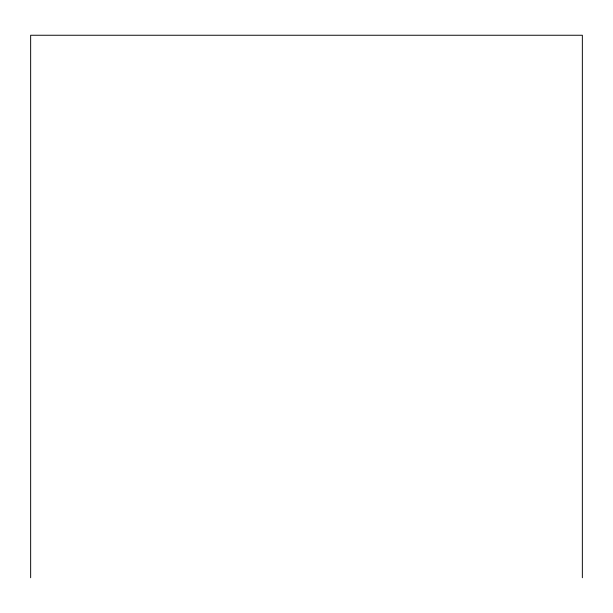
<?xml version="1.0" encoding="UTF-8"?>
<svg xmlns="http://www.w3.org/2000/svg" width="613" height="613" viewBox="0 0 613 613"><rect width="100%" height="100%" fill="white"/><g stroke="black" fill="none" stroke-linecap="round" stroke-linejoin="round"><path stroke-width="0.92" d="M582.35 577.752L582.35 35.248L30.65 35.248L30.65 577.752"/></g></svg>
